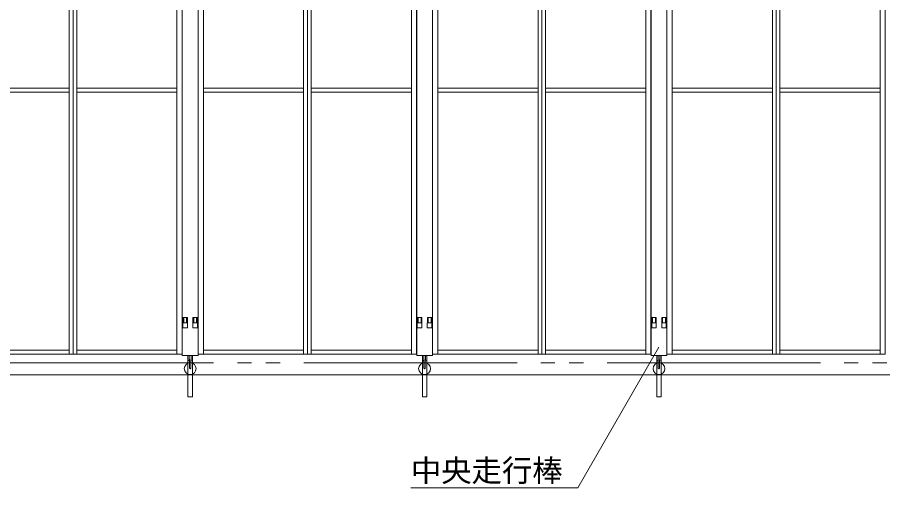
# Model space of a CAD drawing. Units: millimetres, scale not verified. Extents: x -12090 to 12090, y -18325 to 18325.
# Drawn here: x -2452 to 834, y 5026 to 6813 of the extents above; entities that cross this region are included whole.
import ezdxf
from ezdxf.enums import TextEntityAlignment as Align

# ---------------------------------------------------------------- set-up
doc = ezdxf.new("R2010")
doc.units = ezdxf.units.MM
doc.header["$LTSCALE"] = 90
doc.header["$PDMODE"] = 32
doc.header["$PDSIZE"] = 45
doc.linetypes.add('DASHED1', pattern=[1.8, 1.2, -0.6])
doc.linetypes.add('DOUBLE_CHAIN2', pattern=[12.8, 9, -1, 0.6, -0.6, 0.6, -1])
for name, color, linetype, lineweight in [('0-5_ﾍﾞｰｽﾗｲﾝ', 134, 'Continuous', 18), ('0-8_ﾜｲﾔｰﾛｰﾌﾟ', 134, 'DOUBLE_CHAIN2', 18), ('1-0_中央走行棒', 134, 'Continuous', 18), ('1-9_標準ﾊﾟﾈﾙ', 134, 'Continuous', 18), ('1-B_文字', 134, 'Continuous', 18), ('1-C_落とし棒', 134, 'Continuous', 18)]:
    doc.layers.add(name, color=color, linetype=linetype, lineweight=lineweight)
doc.styles.add('ＭＳ ゴシック', font='')
doc.styles.get('ＭＳ ゴシック').set_extended_font_data('MS Gothic')

msp = doc.modelspace()

# ---------------------------------------------------------------- linework, layer by layer
at = {"layer": '0-5_ﾍﾞｰｽﾗｲﾝ'}
msp.add_line((-11410.19, 5455), (2349.81, 5455), dxfattribs=at)
at = {"layer": '0-8_ﾜｲﾔｰﾛｰﾌﾟ'}
msp.add_line((1749.81, 5500), (-9851.8, 5500), dxfattribs=at)
at = {"layer": '1-0_中央走行棒'}
for p, q in [((-1825.19, 5672.56), (-1825.19, 7024.06)), ((-1765.2, 7024.06), (-1765.2, 5672.56)), ((-935.19, 5672.56), (-935.19, 7024.06)), ((-875.2, 7024.06), (-875.2, 5672.56)), ((-45.19, 5672.56), (-45.19, 7024.06)), ((14.81, 7024.06), (14.81, 5672.56)), ((-1803.65, 5527.56), (-1803.65, 5514.46)), ((-1798.64, 5527.56), (-1798.64, 5514.46)), ((-1791.64, 5514.46), (-1791.64, 5527.56)), ((-1786.64, 5514.46), (-1786.64, 5527.56)), ((-913.64, 5527.56), (-913.64, 5514.46)), ((-908.64, 5527.56), (-908.64, 5514.46)), ((-901.64, 5514.46), (-901.64, 5527.56)), ((-896.64, 5514.46), (-896.64, 5527.56)), ((-23.64, 5527.56), (-23.64, 5514.46)), ((-18.64, 5527.56), (-18.64, 5514.46)), ((-11.65, 5514.46), (-11.65, 5527.56)), ((-6.64, 5514.46), (-6.64, 5527.56)), ((-1797.7, 5478.06), (-1797.7, 5513.06)), ((-1792.69, 5513.06), (-1792.69, 5478.06)), ((-907.69, 5478.06), (-907.69, 5513.06)), ((-902.69, 5513.06), (-902.69, 5478.06)), ((-17.69, 5478.06), (-17.69, 5513.06)), ((-12.69, 5513.06), (-12.69, 5478.06))]:
    msp.add_line(p, q, dxfattribs=at)
for points in [[(-1765.2, 5652.56), (-1765.2, 5527.56), (-1825.19, 5527.56), (-1825.19, 5652.56)], [(-875.2, 5652.56), (-875.2, 5527.56), (-935.19, 5527.56), (-935.19, 5652.56)], [(14.81, 5652.56), (14.81, 5527.56), (-45.19, 5527.56), (-45.19, 5652.56)]]:
    msp.add_lwpolyline(points, dxfattribs=at)
for points in [[(-1805.54, 5632.56), (-1822.84, 5632.56), (-1822.84, 5652.56), (-1805.54, 5652.56)], [(-1767.55, 5632.56), (-1784.84, 5632.56), (-1784.84, 5652.56), (-1767.55, 5652.56)], [(-915.54, 5632.56), (-932.84, 5632.56), (-932.84, 5652.56), (-915.54, 5652.56)], [(-877.55, 5632.56), (-894.84, 5632.56), (-894.84, 5652.56), (-877.55, 5652.56)], [(-25.54, 5632.56), (-42.84, 5632.56), (-42.84, 5652.56), (-25.54, 5652.56)], [(12.46, 5632.56), (-4.84, 5632.56), (-4.84, 5652.56), (12.46, 5652.56)]]:
    msp.add_lwpolyline(points, close=True, dxfattribs=at)
for centre, radius, start, end in [((-1795.14, 5514.46), 8.5, 180, 252.53653), ((-1795.14, 5514.46), 3.5, 180, 223.21338), ((-1795.14, 5514.46), 8.5, 286.74649, 360), ((-1795.14, 5514.46), 3.5, 314.40796, 360), ((-905.14, 5514.46), 8.5, 180, 252.53653), ((-905.14, 5514.46), 3.5, 180, 223.21338), ((-905.14, 5514.46), 8.5, 286.74649, 360), ((-905.14, 5514.46), 3.5, 314.40796, 360), ((-15.14, 5514.46), 8.5, 180, 252.53653), ((-15.14, 5514.46), 3.5, 180, 223.21338), ((-15.14, 5514.46), 8.5, 286.74649, 360), ((-15.14, 5514.46), 3.5, 314.40796, 360)]:
    msp.add_arc(centre, radius, start, end, dxfattribs=at)
for p in [(-1795.19, 5478.06), (-905.19, 5478.06), (-15.19, 5478.06)]:
    msp.add_point(p, dxfattribs=at)
at = {"layer": '1-9_標準ﾊﾟﾈﾙ'}
for p, q in [((-1821.9, 5672.56), (-1821.9, 5652.56)), ((-1768.49, 5672.56), (-1768.49, 5652.56)), ((-931.9, 5672.56), (-931.9, 5652.56)), ((-878.49, 5672.56), (-878.49, 5652.56)), ((-41.9, 5672.56), (-41.9, 5652.56)), ((11.51, 5672.56), (11.51, 5652.56))]:
    msp.add_line(p, q, dxfattribs=at)
at = {"layer": '1-9_標準ﾊﾟﾈﾙ', "linetype": 'DASHED1'}
for p, q in [((-1819.69, 5672.56), (-1819.69, 5652.56)), ((-1808.69, 5672.56), (-1808.69, 5652.56)), ((-1781.69, 5672.56), (-1781.69, 5652.56)), ((-1770.7, 5672.56), (-1770.7, 5652.56)), ((-929.69, 5672.56), (-929.69, 5652.56)), ((-918.69, 5672.56), (-918.69, 5652.56)), ((-891.69, 5672.56), (-891.69, 5652.56)), ((-880.7, 5672.56), (-880.7, 5652.56)), ((-39.69, 5672.56), (-39.69, 5652.56)), ((-28.69, 5672.56), (-28.69, 5652.56)), ((-1.69, 5672.56), (-1.69, 5652.56)), ((9.31, 5672.56), (9.31, 5652.56))]:
    msp.add_line(p, q, dxfattribs=at)
at = {"layer": '1-9_標準ﾊﾟﾈﾙ'}
for points in [[(-2240.19, 8535.56), (-2254.45, 8535.56), (-2254.45, 5532.56), (-2240.19, 5532.56)], [(-2240.19, 8535.56), (-2225.94, 8535.56), (-2225.94, 5532.56), (-2240.19, 5532.56)], [(-1825.69, 8535.56), (-1845.44, 8535.56), (-1845.44, 5532.56), (-1825.69, 5532.56)], [(-1764.69, 8535.56), (-1744.95, 8535.56), (-1744.95, 5532.56), (-1764.69, 5532.56)], [(-1350.19, 8535.56), (-1364.45, 8535.56), (-1364.45, 5532.56), (-1350.19, 5532.56)], [(-1350.19, 8535.56), (-1335.94, 8535.56), (-1335.94, 5532.56), (-1350.19, 5532.56)], [(-935.69, 8535.56), (-955.44, 8535.56), (-955.44, 5532.56), (-935.69, 5532.56)], [(-874.69, 8535.56), (-854.95, 8535.56), (-854.95, 5532.56), (-874.69, 5532.56)], [(-460.2, 8535.56), (-474.44, 8535.56), (-474.44, 5532.56), (-460.2, 5532.56)], [(-460.2, 8535.56), (-445.94, 8535.56), (-445.94, 5532.56), (-460.2, 5532.56)], [(-45.69, 8535.56), (-65.44, 8535.56), (-65.44, 5532.56), (-45.69, 5532.56)], [(15.31, 8535.56), (35.05, 8535.56), (35.05, 5532.56), (15.31, 5532.56)], [(429.8, 8535.56), (415.56, 8535.56), (415.56, 5532.56), (429.8, 5532.56)], [(429.8, 8535.56), (444.06, 8535.56), (444.06, 5532.56), (429.8, 5532.56)], [(844.31, 8535.56), (824.55, 8535.56), (824.55, 5532.56), (844.31, 5532.56)], [(-2254.45, 6544.06), (-2634.94, 6544.06), (-2634.94, 6528.06), (-2254.45, 6528.06)], [(-2225.94, 6544.06), (-1845.44, 6544.06), (-1845.44, 6528.06), (-2225.94, 6528.06)], [(-1364.45, 6544.06), (-1744.95, 6544.06), (-1744.95, 6528.06), (-1364.45, 6528.06)], [(-1335.94, 6544.06), (-955.44, 6544.06), (-955.44, 6528.06), (-1335.94, 6528.06)], [(-474.44, 6544.06), (-854.95, 6544.06), (-854.95, 6528.06), (-474.44, 6528.06)], [(-445.94, 6544.06), (-65.44, 6544.06), (-65.44, 6528.06), (-445.94, 6528.06)], [(415.56, 6544.06), (35.05, 6544.06), (35.05, 6528.06), (415.56, 6528.06)], [(444.06, 6544.06), (824.55, 6544.06), (824.55, 6528.06), (444.06, 6528.06)], [(-2254.45, 5532.56), (-2634.94, 5532.56), (-2634.94, 5548.06), (-2254.45, 5548.06)], [(-2225.94, 5532.56), (-1845.44, 5532.56), (-1845.44, 5548.06), (-2225.94, 5548.06)], [(-1364.45, 5532.56), (-1744.95, 5532.56), (-1744.95, 5548.06), (-1364.45, 5548.06)], [(-1335.94, 5532.56), (-955.44, 5532.56), (-955.44, 5548.06), (-1335.94, 5548.06)], [(-474.44, 5532.56), (-854.95, 5532.56), (-854.95, 5548.06), (-474.44, 5548.06)], [(-445.94, 5532.56), (-65.44, 5532.56), (-65.44, 5548.06), (-445.94, 5548.06)], [(415.56, 5532.56), (35.05, 5532.56), (35.05, 5548.06), (415.56, 5548.06)], [(444.06, 5532.56), (824.55, 5532.56), (824.55, 5548.06), (444.06, 5548.06)]]:
    msp.add_lwpolyline(points, close=True, dxfattribs=at)
for points in [[(-1825.69, 5652.56), (-1805.7, 5652.56), (-1805.7, 5672.56), (-1825.69, 5672.56)], [(-1764.69, 5652.56), (-1784.69, 5652.56), (-1784.69, 5672.56), (-1764.69, 5672.56)], [(-935.69, 5652.56), (-915.7, 5652.56), (-915.7, 5672.56), (-935.69, 5672.56)], [(-874.69, 5652.56), (-894.69, 5652.56), (-894.69, 5672.56), (-874.69, 5672.56)], [(-45.69, 5652.56), (-25.69, 5652.56), (-25.69, 5672.56), (-45.69, 5672.56)], [(15.31, 5652.56), (-4.69, 5652.56), (-4.69, 5672.56), (15.31, 5672.56)]]:
    msp.add_lwpolyline(points, dxfattribs=at)
at = {"layer": '1-B_文字'}
msp.add_line((-957.18, 5025.82), (-324.18, 5025.82), dxfattribs=at)
msp.add_lwpolyline([(-15.19, 5559.82), (-323.5, 5025.82), (-323.93, 5025.82)], dxfattribs=at)
at = {"layer": '1-C_落とし棒'}
for points in [[(-1786.69, 5527.56), (-1786.69, 5371.36), (-1803.69, 5371.36), (-1803.69, 5527.56)], [(-896.7, 5527.56), (-896.7, 5371.36), (-913.69, 5371.36), (-913.69, 5527.56)], [(-6.7, 5527.56), (-6.7, 5371.36), (-23.7, 5371.36), (-23.7, 5527.56)]]:
    msp.add_lwpolyline(points, close=True, dxfattribs=at)

# ---------------------------------------------------------------- texts
at = {"layer": '1-B_文字', "style": 'ＭＳ ゴシック'}
msp.add_text('中央走行棒', height=84.46, dxfattribs=at).set_placement((-957.18, 5023.47), align=Align.BOTTOM_LEFT)

doc.saveas('drawing.dxf')
